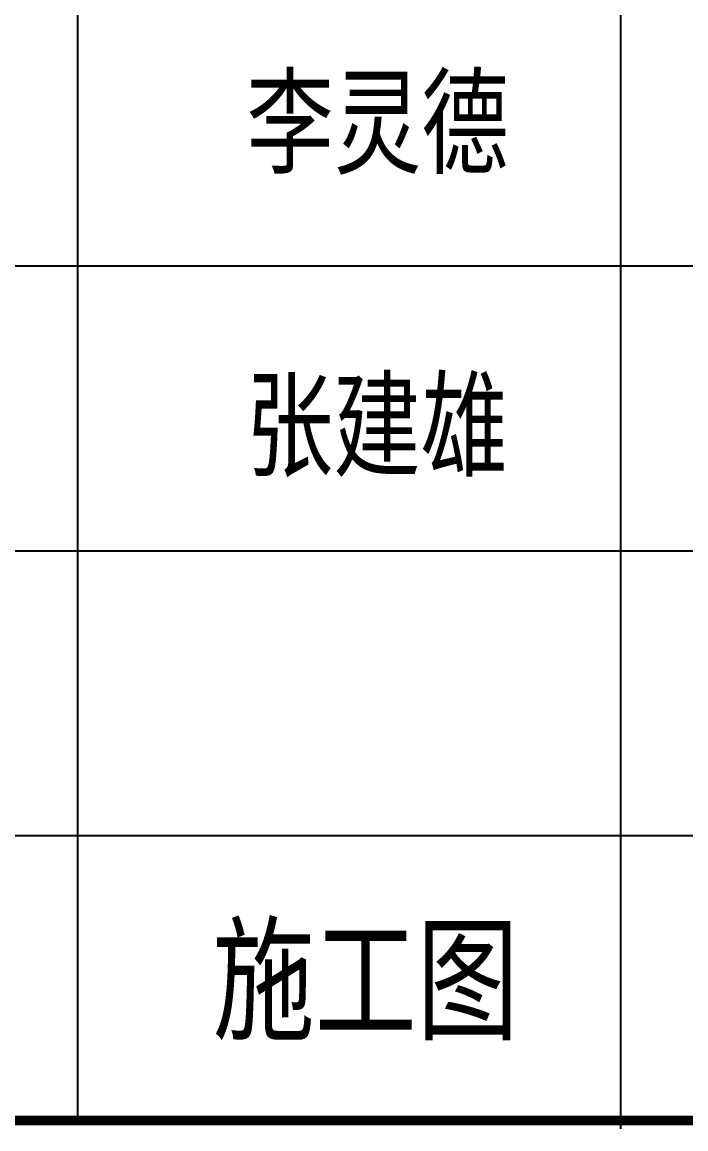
# Model space of a CAD drawing. Extents: x 28773 to 175644, y 7355 to 486294.
# Drawn here: x 148150 to 150478, y 139922 to 143807 of the extents above; entities that cross this region are included whole.
import ezdxf

# ---------------------------------------------------------------- set-up
doc = ezdxf.new("R2010")
doc.units = 0
doc.header["$LTSCALE"] = 1000
doc.header["$MEASUREMENT"] = 0
doc.styles.add('-宋体', font='', dxfattribs={"width": 0.8})
doc.styles.get('-宋体').set_extended_font_data('SimSun')

msp = doc.modelspace()

# ---------------------------------------------------------------- linework, layer by layer
for p, q in [((148344.1, 151951.4), (148344.1, 139951.4)), ((150248.5, 148951.4), (150248.5, 139922)), ((145644.1, 142951.4), (153644.1, 142951.4)), ((145644.1, 141951.4), (153644.1, 141951.4)), ((145644.1, 140951.4), (153644.1, 140951.4))]:
    msp.add_line(p, q)
at = {"const_width": 34}
msp.add_lwpolyline([(145644.1, 139951.4), (153644.1, 139951.4)], dxfattribs=at)

# ---------------------------------------------------------------- texts
at = {"style": '-宋体', "width": 0.75}
for s, height, p in [('李灵德', 300, (148936.8, 143306)), ('张建雄', 300, (148934.4, 142243.2)), ('施工图', 350, (148818.1, 140271.1))]:
    msp.add_text(s, height=height, dxfattribs=at).set_placement(p)

doc.saveas('drawing.dxf')
